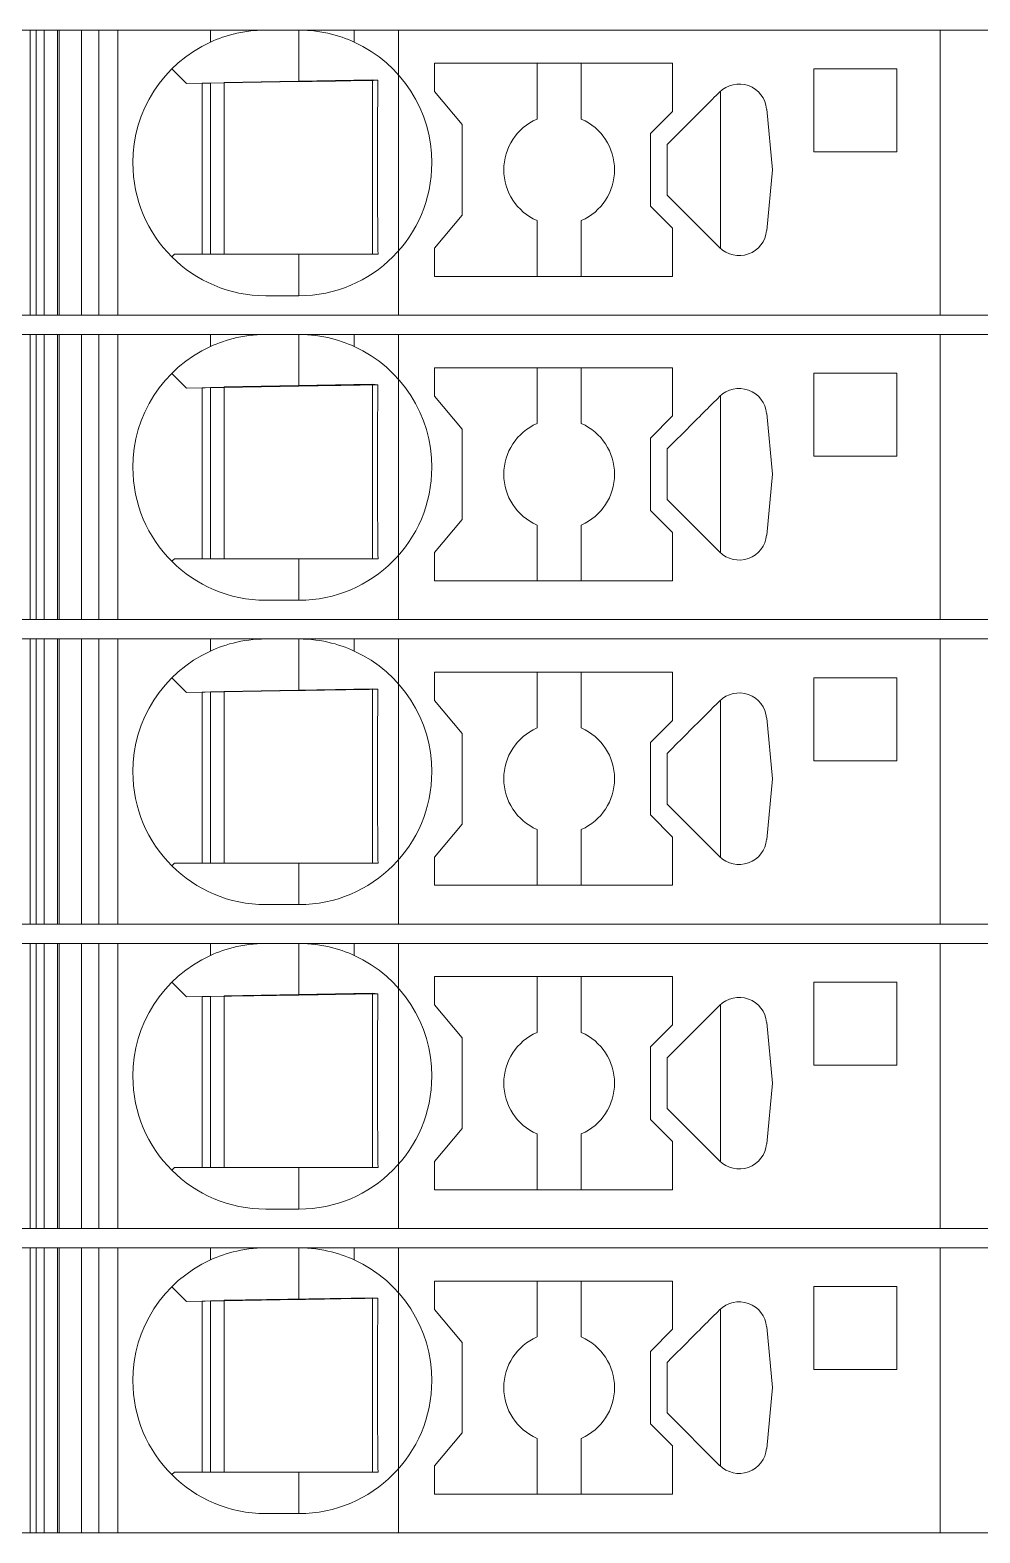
# Model space of a CAD drawing. Header units: millimetres. Extents: x 0 to 2100, y 0 to 1485.
# Drawn here: x 1240.89 to 1258.05, y 491.85 to 519 of the extents above; entities that cross this region are included whole.
import ezdxf
from ezdxf.enums import TextEntityAlignment as Align

# ---------------------------------------------------------------- set-up
doc = ezdxf.new("R2010")
doc.units = ezdxf.units.MM
for name, color, linetype, lineweight in [('EPLAN309', 5, 'Continuous', 5), ('EPLAN493', 5, 'Continuous', 5), ('MAIN-1', 7, 'Continuous', 5), ('MAIN-2', 7, 'Continuous', 5)]:
    doc.layers.add(name, color=color, linetype=linetype, lineweight=lineweight)
doc.styles.add('Tahoma', font='')
doc.styles.get('Tahoma').set_extended_font_data('Tahoma')

# ---------------------------------------------------------------- blocks, each defined once
blk = doc.blocks.new('EPLSYM_LibrarySPECIAL_Symbol12_Variant0_Placement8_51')
at = {"layer": 'EPLAN309', "lineweight": 13, "ltscale": 20}
blk.add_lwpolyline([(0, -5.15), (68.15, -5.15), (68.15, 0), (0, 0)], close=True, dxfattribs=at)
at = {"layer": 'EPLAN493', "color": 5, "style": 'Tahoma'}
blk.add_attdef('17_20450', text='', height=2.93475, dxfattribs=at).set_placement((0, -27.293475), align=Align.MIDDLE_RIGHT)
blk = doc.blocks.new('EPLSYM_LibrarySPECIAL_Symbol12_Variant0_Placement8_52')
at = {"layer": 'EPLAN309', "lineweight": 13, "ltscale": 20}
blk.add_lwpolyline([(0, -5.15), (68.15, -5.15), (68.15, 0), (0, 0)], close=True, dxfattribs=at)
at = {"layer": 'EPLAN493', "color": 5, "style": 'Tahoma'}
blk.add_attdef('17_20450', text='', height=2.93475, dxfattribs=at).set_placement((0, -27.293475), align=Align.MIDDLE_RIGHT)
blk = doc.blocks.new('EPLSYM_LibrarySPECIAL_Symbol12_Variant0_Placement8_53')
at = {"layer": 'EPLAN309', "lineweight": 13, "ltscale": 20}
blk.add_lwpolyline([(0, -5.15), (68.15, -5.15), (68.15, 0), (0, 0)], close=True, dxfattribs=at)
at = {"layer": 'EPLAN493', "color": 5, "style": 'Tahoma'}
blk.add_attdef('17_20450', text='', height=2.93475, dxfattribs=at).set_placement((0, -27.293475), align=Align.MIDDLE_RIGHT)
blk = doc.blocks.new('EPLSYM_LibrarySPECIAL_Symbol12_Variant0_Placement8_54')
at = {"layer": 'EPLAN309', "lineweight": 13, "ltscale": 20}
blk.add_lwpolyline([(0, -5.15), (68.15, -5.15), (68.15, 0), (0, 0)], close=True, dxfattribs=at)
at = {"layer": 'EPLAN493', "color": 5, "style": 'Tahoma'}
blk.add_attdef('17_20450', text='', height=2.93475, dxfattribs=at).set_placement((0, -27.293475), align=Align.MIDDLE_RIGHT)
blk = doc.blocks.new('EPLSYM_LibrarySPECIAL_Symbol12_Variant0_Placement8_55')
at = {"layer": 'EPLAN309', "lineweight": 13, "ltscale": 20}
blk.add_lwpolyline([(0, -5.15), (68.15, -5.15), (68.15, 0), (0, 0)], close=True, dxfattribs=at)
at = {"layer": 'EPLAN493', "color": 5, "style": 'Tahoma'}
blk.add_attdef('17_20450', text='', height=2.93475, dxfattribs=at).set_placement((0, -27.293475), align=Align.MIDDLE_RIGHT)

msp = doc.modelspace()

# ---------------------------------------------------------------- linework, layer by layer
at = {"layer": 'MAIN-1'}
for p, q in [((1241.001, 519), (1240.893, 519)), ((1240.893, 513.85), (1240.893, 519)), ((1241.001, 519), (1244.15, 519)), ((1241.001, 513.85), (1241.001, 519)), ((1244.15, 519), (1245.15, 519)), ((1244.15, 519), (1244.15, 518.782)), ((1244.256, 518.827), (1244.313, 518.849)), ((1244.313, 518.849), (1244.372, 518.87)), ((1244.372, 518.87), (1244.433, 518.89)), ((1244.433, 518.89), (1244.497, 518.909)), ((1244.497, 518.909), (1244.563, 518.927)), ((1244.563, 518.927), (1244.631, 518.943)), ((1244.631, 518.943), (1244.701, 518.958)), ((1244.701, 518.958), (1244.772, 518.97)), ((1244.772, 518.97), (1244.846, 518.981)), ((1244.846, 518.981), (1244.921, 518.989)), ((1244.921, 518.989), (1244.997, 518.995)), ((1244.997, 518.995), (1245.073, 518.999)), ((1245.073, 518.999), (1245.15, 519)), ((1245.75, 519), (1245.15, 519)), ((1245.827, 518.999), (1245.75, 519)), ((1246.75, 519), (1245.75, 519)), ((1245.75, 518.068), (1245.75, 519)), ((1245.903, 518.995), (1245.827, 518.999)), ((1245.979, 518.989), (1245.903, 518.995)), ((1246.054, 518.981), (1245.979, 518.989)), ((1246.128, 518.97), (1246.054, 518.981)), ((1246.199, 518.958), (1246.128, 518.97)), ((1246.269, 518.943), (1246.199, 518.958)), ((1246.337, 518.927), (1246.269, 518.943)), ((1246.403, 518.909), (1246.337, 518.927)), ((1246.467, 518.89), (1246.403, 518.909)), ((1246.528, 518.87), (1246.467, 518.89)), ((1246.587, 518.849), (1246.528, 518.87)), ((1246.644, 518.827), (1246.587, 518.849)), ((1246.75, 519), (1257.332, 519)), ((1246.75, 519), (1246.75, 518.782)), ((1258.05, 519), (1257.332, 519)), ((1257.332, 513.85), (1257.332, 519)), ((1244.15, 518.782), (1244.202, 518.805)), ((1244.202, 518.805), (1244.256, 518.827)), ((1246.698, 518.805), (1246.644, 518.827)), ((1246.75, 518.782), (1246.698, 518.805)), ((1243.453, 518.297), (1243.717, 518.033)), ((1248.2, 518.4), (1248.2, 517.889)), ((1252.5, 518.4), (1248.2, 518.4)), ((1250.05, 518.4), (1250.05, 517.392)), ((1250.85, 517.392), (1250.85, 518.4)), ((1252.5, 517.529), (1252.5, 518.4)), ((1255.05, 518.3), (1255.05, 516.8)), ((1256.55, 518.3), (1255.05, 518.3)), ((1256.55, 516.8), (1256.55, 518.3)), ((1243.717, 518.033), (1245.75, 518.068)), ((1244, 514.95), (1244, 518.038)), ((1244.15, 518.04), (1244.15, 514.95)), ((1244.4, 514.95), (1244.4, 518.045)), ((1245.87, 518.07), (1245.75, 518.068)), ((1245.987, 518.072), (1245.87, 518.07)), ((1246.1, 518.074), (1245.987, 518.072)), ((1246.209, 518.076), (1246.1, 518.074)), ((1246.313, 518.078), (1246.209, 518.076)), ((1246.412, 518.079), (1246.313, 518.078)), ((1246.507, 518.081), (1246.412, 518.079)), ((1246.599, 518.083), (1246.507, 518.081)), ((1246.688, 518.084), (1246.599, 518.083)), ((1246.774, 518.086), (1246.688, 518.084)), ((1246.858, 518.087), (1246.774, 518.086)), ((1246.94, 518.088), (1246.858, 518.087)), ((1247.02, 518.09), (1246.94, 518.088)), ((1247.099, 518.091), (1247.02, 518.09)), ((1247.079, 514.95), (1247.079, 518.091)), ((1247.176, 518.092), (1247.099, 518.091)), ((1247.176, 518.022), (1247.176, 518.092)), ((1247.173, 517.803), (1247.174, 517.877)), ((1247.173, 517.727), (1247.173, 517.803)), ((1247.174, 517.877), (1247.175, 517.95)), ((1247.175, 517.95), (1247.176, 518.022)), ((1248.7, 517.293), (1248.2, 517.889)), ((1253.221, 517.753), (1253.19, 517.722)), ((1253.252, 517.785), (1253.221, 517.753)), ((1253.284, 517.816), (1253.252, 517.785)), ((1253.315, 517.847), (1253.284, 517.816)), ((1253.346, 517.879), (1253.315, 517.847)), ((1253.367, 517.898), (1253.367, 515.052)), ((1247.17, 517.488), (1247.171, 517.57)), ((1247.17, 517.404), (1247.17, 517.488)), ((1247.171, 517.57), (1247.172, 517.649)), ((1247.172, 517.649), (1247.173, 517.727)), ((1252.1, 517.129), (1252.5, 517.529)), ((1252.983, 517.515), (1252.943, 517.475)), ((1253.021, 517.553), (1252.983, 517.515)), ((1253.058, 517.59), (1253.021, 517.553)), ((1253.094, 517.626), (1253.058, 517.59)), ((1253.127, 517.659), (1253.094, 517.626)), ((1253.158, 517.691), (1253.127, 517.659)), ((1253.19, 517.722), (1253.158, 517.691)), ((1254.302, 516.475), (1254.198, 517.572)), ((1247.168, 517.132), (1247.169, 517.226)), ((1247.169, 517.317), (1247.17, 517.404)), ((1247.169, 517.226), (1247.169, 517.317)), ((1248.7, 515.657), (1248.7, 517.293)), ((1252.742, 517.274), (1252.658, 517.19)), ((1252.823, 517.356), (1252.742, 517.274)), ((1252.902, 517.434), (1252.823, 517.356)), ((1252.943, 517.475), (1252.902, 517.434)), ((1247.167, 516.931), (1247.168, 517.034)), ((1247.168, 517.034), (1247.168, 517.132)), ((1252.1, 517.129), (1252.1, 515.821)), ((1252.486, 517.018), (1252.4, 516.932)), ((1252.572, 517.104), (1252.486, 517.018)), ((1252.658, 517.19), (1252.572, 517.104)), ((1247.167, 516.824), (1247.167, 516.931)), ((1247.167, 516.713), (1247.167, 516.824)), ((1247.167, 516.6), (1247.167, 516.713)), ((1252.4, 516.802), (1252.4, 516.932)), ((1252.4, 516.671), (1252.4, 516.802)), ((1252.4, 516.54), (1252.4, 516.671)), ((1255.05, 516.8), (1256.55, 516.8)), ((1247.167, 516.479), (1247.167, 516.6)), ((1247.167, 516.361), (1247.167, 516.479)), ((1252.4, 516.41), (1252.4, 516.54)), ((1252.4, 516.279), (1252.4, 516.41)), ((1254.198, 515.378), (1254.302, 516.475)), ((1247.167, 516.247), (1247.167, 516.361)), ((1247.168, 516.138), (1247.167, 516.247)), ((1247.168, 516.034), (1247.168, 516.138)), ((1252.4, 516.148), (1252.4, 516.279)), ((1252.4, 516.018), (1252.4, 516.148)), ((1247.169, 515.934), (1247.168, 516.034)), ((1247.169, 515.839), (1247.169, 515.934)), ((1252.4, 516.018), (1253.346, 515.071)), ((1247.17, 515.748), (1247.169, 515.839)), ((1247.171, 515.659), (1247.17, 515.748)), ((1247.172, 515.573), (1247.171, 515.659)), ((1248.2, 515.061), (1248.7, 515.657)), ((1252.5, 515.421), (1252.1, 515.821)), ((1247.172, 515.49), (1247.172, 515.573)), ((1247.173, 515.408), (1247.172, 515.49)), ((1247.174, 515.329), (1247.173, 515.408)), ((1247.175, 515.25), (1247.174, 515.329)), ((1250.05, 514.55), (1250.05, 515.558)), ((1250.85, 514.55), (1250.85, 515.558)), ((1252.5, 514.55), (1252.5, 515.421)), ((1247.176, 515.174), (1247.175, 515.25)), ((1247.176, 515.098), (1247.176, 515.174)), ((1247.177, 515.024), (1247.176, 515.098)), ((1248.2, 515.061), (1248.2, 514.55)), ((1243.5, 514.95), (1243.453, 514.903)), ((1243.5, 514.95), (1245.75, 514.95)), ((1245.75, 514.95), (1245.842, 514.95)), ((1245.75, 514.95), (1245.75, 514.2)), ((1245.842, 514.95), (1245.933, 514.95)), ((1245.933, 514.95), (1246.023, 514.95)), ((1246.023, 514.95), (1246.11, 514.95)), ((1246.11, 514.95), (1246.195, 514.95)), ((1246.195, 514.95), (1246.278, 514.95)), ((1246.278, 514.95), (1246.358, 514.95)), ((1246.358, 514.95), (1246.436, 514.95)), ((1246.436, 514.95), (1246.511, 514.95)), ((1246.511, 514.95), (1246.585, 514.95)), ((1246.585, 514.95), (1246.657, 514.95)), ((1246.657, 514.95), (1246.726, 514.95)), ((1246.726, 514.95), (1246.795, 514.95)), ((1246.795, 514.95), (1246.861, 514.95)), ((1246.861, 514.95), (1246.927, 514.95)), ((1246.927, 514.95), (1246.991, 514.95)), ((1246.991, 514.95), (1247.055, 514.95)), ((1247.055, 514.95), (1247.117, 514.95)), ((1247.117, 514.95), (1247.178, 514.95)), ((1247.178, 514.95), (1247.177, 515.024)), ((1252.5, 514.55), (1248.2, 514.55)), ((1245.75, 514.2), (1245.15, 514.2)), ((1241.001, 513.85), (1240.893, 513.85)), ((1241.001, 513.85), (1257.332, 513.85)), ((1258.05, 513.85), (1257.332, 513.85)), ((1241.001, 513.5), (1240.893, 513.5)), ((1240.893, 508.35), (1240.893, 513.5)), ((1241.001, 513.5), (1244.15, 513.5)), ((1241.001, 508.35), (1241.001, 513.5)), ((1244.15, 513.5), (1245.15, 513.5)), ((1244.15, 513.5), (1244.15, 513.282)), ((1244.433, 513.39), (1244.497, 513.409)), ((1244.497, 513.409), (1244.563, 513.427)), ((1244.563, 513.427), (1244.631, 513.443)), ((1244.631, 513.443), (1244.701, 513.458)), ((1244.701, 513.458), (1244.772, 513.47)), ((1244.772, 513.47), (1244.846, 513.481)), ((1244.846, 513.481), (1244.921, 513.489)), ((1244.921, 513.489), (1244.997, 513.495)), ((1244.997, 513.495), (1245.073, 513.499)), ((1245.073, 513.499), (1245.15, 513.5)), ((1245.75, 513.5), (1245.15, 513.5)), ((1245.827, 513.499), (1245.75, 513.5)), ((1246.75, 513.5), (1245.75, 513.5)), ((1245.75, 512.568), (1245.75, 513.5)), ((1245.903, 513.495), (1245.827, 513.499)), ((1245.979, 513.489), (1245.903, 513.495)), ((1246.054, 513.481), (1245.979, 513.489)), ((1246.128, 513.47), (1246.054, 513.481)), ((1246.199, 513.458), (1246.128, 513.47)), ((1246.269, 513.443), (1246.199, 513.458)), ((1246.337, 513.427), (1246.269, 513.443)), ((1246.403, 513.409), (1246.337, 513.427)), ((1246.467, 513.39), (1246.403, 513.409)), ((1246.75, 513.5), (1257.332, 513.5)), ((1246.75, 513.5), (1246.75, 513.282)), ((1258.05, 513.5), (1257.332, 513.5)), ((1257.332, 508.35), (1257.332, 513.5)), ((1244.15, 513.282), (1244.202, 513.305)), ((1244.202, 513.305), (1244.256, 513.327)), ((1244.256, 513.327), (1244.313, 513.349)), ((1244.313, 513.349), (1244.372, 513.37)), ((1244.372, 513.37), (1244.433, 513.39)), ((1246.528, 513.37), (1246.467, 513.39)), ((1246.587, 513.349), (1246.528, 513.37)), ((1246.644, 513.327), (1246.587, 513.349)), ((1246.698, 513.305), (1246.644, 513.327)), ((1246.75, 513.282), (1246.698, 513.305)), ((1248.2, 512.9), (1248.2, 512.389)), ((1252.5, 512.9), (1248.2, 512.9)), ((1250.05, 512.9), (1250.05, 511.892)), ((1250.85, 511.892), (1250.85, 512.9)), ((1252.5, 512.029), (1252.5, 512.9)), ((1243.453, 512.797), (1243.717, 512.533)), ((1247.176, 512.592), (1247.099, 512.591)), ((1247.176, 512.522), (1247.176, 512.592)), ((1255.05, 512.8), (1255.05, 511.3)), ((1256.55, 512.8), (1255.05, 512.8)), ((1256.55, 511.3), (1256.55, 512.8)), ((1243.717, 512.533), (1245.75, 512.568)), ((1244, 509.45), (1244, 512.538)), ((1244.15, 512.54), (1244.15, 509.45)), ((1244.4, 509.45), (1244.4, 512.545)), ((1245.87, 512.57), (1245.75, 512.568)), ((1245.987, 512.572), (1245.87, 512.57)), ((1246.1, 512.574), (1245.987, 512.572)), ((1246.209, 512.576), (1246.1, 512.574)), ((1246.313, 512.578), (1246.209, 512.576)), ((1246.412, 512.579), (1246.313, 512.578)), ((1246.507, 512.581), (1246.412, 512.579)), ((1246.599, 512.583), (1246.507, 512.581)), ((1246.688, 512.584), (1246.599, 512.583)), ((1246.774, 512.586), (1246.688, 512.584)), ((1246.858, 512.587), (1246.774, 512.586)), ((1246.94, 512.588), (1246.858, 512.587)), ((1247.02, 512.59), (1246.94, 512.588)), ((1247.099, 512.591), (1247.02, 512.59)), ((1247.079, 509.45), (1247.079, 512.591)), ((1247.173, 512.303), (1247.174, 512.377)), ((1247.174, 512.377), (1247.175, 512.45)), ((1247.175, 512.45), (1247.176, 512.522)), ((1248.7, 511.793), (1248.2, 512.389)), ((1253.315, 512.347), (1253.284, 512.316)), ((1253.346, 512.379), (1253.315, 512.347)), ((1253.367, 512.398), (1253.367, 509.552)), ((1247.17, 511.988), (1247.171, 512.07)), ((1247.171, 512.07), (1247.172, 512.149)), ((1247.172, 512.149), (1247.173, 512.227)), ((1247.173, 512.227), (1247.173, 512.303)), ((1253.021, 512.053), (1252.983, 512.015)), ((1253.058, 512.09), (1253.021, 512.053)), ((1253.094, 512.126), (1253.058, 512.09)), ((1253.127, 512.159), (1253.094, 512.126)), ((1253.158, 512.191), (1253.127, 512.159)), ((1253.19, 512.222), (1253.158, 512.191)), ((1253.221, 512.253), (1253.19, 512.222)), ((1253.252, 512.285), (1253.221, 512.253)), ((1253.284, 512.316), (1253.252, 512.285)), ((1254.302, 510.975), (1254.198, 512.072)), ((1247.169, 511.817), (1247.17, 511.904)), ((1247.169, 511.726), (1247.169, 511.817)), ((1247.17, 511.904), (1247.17, 511.988)), ((1248.7, 510.157), (1248.7, 511.793)), ((1252.1, 511.629), (1252.5, 512.029)), ((1252.823, 511.856), (1252.742, 511.774)), ((1252.902, 511.934), (1252.823, 511.856)), ((1252.943, 511.975), (1252.902, 511.934)), ((1252.983, 512.015), (1252.943, 511.975)), ((1247.167, 511.431), (1247.168, 511.534)), ((1247.168, 511.632), (1247.169, 511.726)), ((1247.168, 511.534), (1247.168, 511.632)), ((1252.1, 511.629), (1252.1, 510.321)), ((1252.486, 511.518), (1252.4, 511.432)), ((1252.572, 511.604), (1252.486, 511.518)), ((1252.658, 511.69), (1252.572, 511.604)), ((1252.742, 511.774), (1252.658, 511.69)), ((1247.167, 511.324), (1247.167, 511.431)), ((1247.167, 511.213), (1247.167, 511.324)), ((1252.4, 511.302), (1252.4, 511.432)), ((1252.4, 511.171), (1252.4, 511.302)), ((1255.05, 511.3), (1256.55, 511.3)), ((1247.167, 511.1), (1247.167, 511.213)), ((1247.167, 510.979), (1247.167, 511.1)), ((1247.167, 510.861), (1247.167, 510.979)), ((1252.4, 511.04), (1252.4, 511.171)), ((1252.4, 510.91), (1252.4, 511.04)), ((1254.198, 509.878), (1254.302, 510.975)), ((1247.167, 510.747), (1247.167, 510.861)), ((1247.168, 510.638), (1247.167, 510.747)), ((1252.4, 510.779), (1252.4, 510.91)), ((1252.4, 510.648), (1252.4, 510.779)), ((1247.168, 510.534), (1247.168, 510.638)), ((1247.169, 510.434), (1247.168, 510.534)), ((1247.169, 510.339), (1247.169, 510.434)), ((1252.4, 510.518), (1252.4, 510.648)), ((1252.4, 510.518), (1253.346, 509.571)), ((1247.17, 510.248), (1247.169, 510.339)), ((1247.171, 510.159), (1247.17, 510.248)), ((1247.172, 510.073), (1247.171, 510.159)), ((1248.2, 509.561), (1248.7, 510.157)), ((1252.5, 509.921), (1252.1, 510.321)), ((1247.172, 509.99), (1247.172, 510.073)), ((1247.173, 509.908), (1247.172, 509.99)), ((1247.174, 509.829), (1247.173, 509.908)), ((1250.05, 509.05), (1250.05, 510.058)), ((1250.85, 509.05), (1250.85, 510.058)), ((1252.5, 509.05), (1252.5, 509.921)), ((1247.175, 509.75), (1247.174, 509.829)), ((1247.176, 509.674), (1247.175, 509.75)), ((1247.176, 509.598), (1247.176, 509.674)), ((1243.5, 509.45), (1243.453, 509.403)), ((1243.5, 509.45), (1245.75, 509.45)), ((1245.75, 509.45), (1245.842, 509.45)), ((1245.75, 509.45), (1245.75, 508.7)), ((1245.842, 509.45), (1245.933, 509.45)), ((1245.933, 509.45), (1246.023, 509.45)), ((1246.023, 509.45), (1246.11, 509.45)), ((1246.11, 509.45), (1246.195, 509.45)), ((1246.195, 509.45), (1246.278, 509.45)), ((1246.278, 509.45), (1246.358, 509.45)), ((1246.358, 509.45), (1246.436, 509.45)), ((1246.436, 509.45), (1246.511, 509.45)), ((1246.511, 509.45), (1246.585, 509.45)), ((1246.585, 509.45), (1246.657, 509.45)), ((1246.657, 509.45), (1246.726, 509.45)), ((1246.726, 509.45), (1246.795, 509.45)), ((1246.795, 509.45), (1246.861, 509.45)), ((1246.861, 509.45), (1246.927, 509.45)), ((1246.927, 509.45), (1246.991, 509.45)), ((1246.991, 509.45), (1247.055, 509.45)), ((1247.055, 509.45), (1247.117, 509.45)), ((1247.117, 509.45), (1247.178, 509.45)), ((1247.177, 509.524), (1247.176, 509.598)), ((1247.178, 509.45), (1247.177, 509.524)), ((1248.2, 509.561), (1248.2, 509.05)), ((1252.5, 509.05), (1248.2, 509.05)), ((1245.75, 508.7), (1245.15, 508.7)), ((1241.001, 508.35), (1240.893, 508.35)), ((1241.001, 508.35), (1257.332, 508.35)), ((1258.05, 508.35), (1257.332, 508.35)), ((1241.001, 508), (1240.893, 508)), ((1240.893, 502.85), (1240.893, 508)), ((1241.001, 508), (1244.15, 508)), ((1241.001, 502.85), (1241.001, 508)), ((1244.15, 508), (1245.15, 508)), ((1244.15, 508), (1244.15, 507.782)), ((1244.772, 507.97), (1244.846, 507.981)), ((1244.846, 507.981), (1244.921, 507.989)), ((1244.921, 507.989), (1244.997, 507.995)), ((1244.997, 507.995), (1245.073, 507.999)), ((1245.073, 507.999), (1245.15, 508)), ((1245.75, 508), (1245.15, 508)), ((1245.827, 507.999), (1245.75, 508)), ((1246.75, 508), (1245.75, 508)), ((1245.75, 507.068), (1245.75, 508)), ((1245.903, 507.995), (1245.827, 507.999)), ((1245.979, 507.989), (1245.903, 507.995)), ((1246.054, 507.981), (1245.979, 507.989)), ((1246.128, 507.97), (1246.054, 507.981)), ((1246.75, 508), (1257.332, 508)), ((1246.75, 508), (1246.75, 507.782)), ((1258.05, 508), (1257.332, 508)), ((1257.332, 502.85), (1257.332, 508)), ((1244.15, 507.782), (1244.202, 507.805)), ((1244.202, 507.805), (1244.256, 507.827)), ((1244.256, 507.827), (1244.313, 507.849)), ((1244.313, 507.849), (1244.372, 507.87)), ((1244.372, 507.87), (1244.433, 507.89)), ((1244.433, 507.89), (1244.497, 507.909)), ((1244.497, 507.909), (1244.563, 507.927)), ((1244.563, 507.927), (1244.631, 507.943)), ((1244.631, 507.943), (1244.701, 507.958)), ((1244.701, 507.958), (1244.772, 507.97)), ((1246.199, 507.958), (1246.128, 507.97)), ((1246.269, 507.943), (1246.199, 507.958)), ((1246.337, 507.927), (1246.269, 507.943)), ((1246.403, 507.909), (1246.337, 507.927)), ((1246.467, 507.89), (1246.403, 507.909)), ((1246.528, 507.87), (1246.467, 507.89)), ((1246.587, 507.849), (1246.528, 507.87)), ((1246.644, 507.827), (1246.587, 507.849)), ((1246.698, 507.805), (1246.644, 507.827)), ((1246.75, 507.782), (1246.698, 507.805)), ((1243.453, 507.297), (1243.717, 507.033)), ((1248.2, 507.4), (1248.2, 506.889)), ((1252.5, 507.4), (1248.2, 507.4)), ((1250.05, 507.4), (1250.05, 506.392)), ((1250.85, 506.392), (1250.85, 507.4)), ((1252.5, 506.529), (1252.5, 507.4)), ((1255.05, 507.3), (1255.05, 505.8)), ((1256.55, 507.3), (1255.05, 507.3)), ((1256.55, 505.8), (1256.55, 507.3)), ((1243.717, 507.033), (1245.75, 507.068)), ((1244, 503.95), (1244, 507.038)), ((1244.15, 507.04), (1244.15, 503.95)), ((1244.4, 503.95), (1244.4, 507.045)), ((1245.87, 507.07), (1245.75, 507.068)), ((1245.987, 507.072), (1245.87, 507.07)), ((1246.1, 507.074), (1245.987, 507.072)), ((1246.209, 507.076), (1246.1, 507.074)), ((1246.313, 507.078), (1246.209, 507.076)), ((1246.412, 507.079), (1246.313, 507.078)), ((1246.507, 507.081), (1246.412, 507.079)), ((1246.599, 507.083), (1246.507, 507.081)), ((1246.688, 507.084), (1246.599, 507.083)), ((1246.774, 507.086), (1246.688, 507.084)), ((1246.858, 507.087), (1246.774, 507.086)), ((1246.94, 507.088), (1246.858, 507.087)), ((1247.02, 507.09), (1246.94, 507.088)), ((1247.099, 507.091), (1247.02, 507.09)), ((1247.079, 503.95), (1247.079, 507.091)), ((1247.176, 507.092), (1247.099, 507.091)), ((1247.174, 506.877), (1247.175, 506.95)), ((1247.175, 506.95), (1247.176, 507.022)), ((1247.176, 507.022), (1247.176, 507.092)), ((1253.367, 506.898), (1253.367, 504.052)), ((1247.171, 506.57), (1247.172, 506.649)), ((1247.172, 506.649), (1247.173, 506.727)), ((1247.173, 506.803), (1247.174, 506.877)), ((1247.173, 506.727), (1247.173, 506.803)), ((1248.7, 506.293), (1248.2, 506.889)), ((1253.094, 506.626), (1253.058, 506.59)), ((1253.127, 506.659), (1253.094, 506.626)), ((1253.158, 506.691), (1253.127, 506.659)), ((1253.19, 506.722), (1253.158, 506.691)), ((1253.221, 506.753), (1253.19, 506.722)), ((1253.252, 506.785), (1253.221, 506.753)), ((1253.284, 506.816), (1253.252, 506.785)), ((1253.315, 506.847), (1253.284, 506.816)), ((1253.346, 506.879), (1253.315, 506.847)), ((1247.169, 506.317), (1247.17, 506.404)), ((1247.17, 506.488), (1247.171, 506.57)), ((1247.17, 506.404), (1247.17, 506.488)), ((1252.1, 506.129), (1252.5, 506.529)), ((1252.823, 506.356), (1252.742, 506.274)), ((1252.902, 506.434), (1252.823, 506.356)), ((1252.943, 506.475), (1252.902, 506.434)), ((1252.983, 506.515), (1252.943, 506.475)), ((1253.021, 506.553), (1252.983, 506.515)), ((1253.058, 506.59), (1253.021, 506.553)), ((1254.302, 505.475), (1254.198, 506.572)), ((1247.168, 506.132), (1247.169, 506.226)), ((1247.168, 506.034), (1247.168, 506.132)), ((1247.169, 506.226), (1247.169, 506.317)), ((1248.7, 504.657), (1248.7, 506.293)), ((1252.1, 506.129), (1252.1, 504.821)), ((1252.572, 506.104), (1252.486, 506.018)), ((1252.658, 506.19), (1252.572, 506.104)), ((1252.742, 506.274), (1252.658, 506.19)), ((1247.167, 505.931), (1247.168, 506.034)), ((1247.167, 505.824), (1247.167, 505.931)), ((1247.167, 505.713), (1247.167, 505.824)), ((1252.486, 506.018), (1252.4, 505.932)), ((1252.4, 505.802), (1252.4, 505.932)), ((1247.167, 505.6), (1247.167, 505.713)), ((1247.167, 505.479), (1247.167, 505.6)), ((1252.4, 505.671), (1252.4, 505.802)), ((1252.4, 505.54), (1252.4, 505.671)), ((1252.4, 505.41), (1252.4, 505.54)), ((1255.05, 505.8), (1256.55, 505.8)), ((1247.167, 505.361), (1247.167, 505.479)), ((1247.167, 505.247), (1247.167, 505.361)), ((1252.4, 505.279), (1252.4, 505.41)), ((1252.4, 505.148), (1252.4, 505.279)), ((1254.198, 504.378), (1254.302, 505.475)), ((1247.168, 505.138), (1247.167, 505.247)), ((1247.168, 505.034), (1247.168, 505.138)), ((1247.169, 504.934), (1247.168, 505.034)), ((1252.4, 505.018), (1252.4, 505.148)), ((1252.4, 505.018), (1253.346, 504.071)), ((1247.169, 504.839), (1247.169, 504.934)), ((1247.17, 504.748), (1247.169, 504.839)), ((1247.171, 504.659), (1247.17, 504.748)), ((1252.5, 504.421), (1252.1, 504.821)), ((1247.172, 504.573), (1247.171, 504.659)), ((1247.172, 504.49), (1247.172, 504.573)), ((1247.173, 504.408), (1247.172, 504.49)), ((1248.2, 504.061), (1248.7, 504.657)), ((1250.05, 503.55), (1250.05, 504.558)), ((1250.85, 503.55), (1250.85, 504.558)), ((1247.174, 504.329), (1247.173, 504.408)), ((1247.175, 504.25), (1247.174, 504.329)), ((1247.176, 504.174), (1247.175, 504.25)), ((1252.5, 503.55), (1252.5, 504.421)), ((1243.5, 503.95), (1243.453, 503.903)), ((1243.5, 503.95), (1245.75, 503.95)), ((1245.75, 503.95), (1245.842, 503.95)), ((1245.75, 503.95), (1245.75, 503.2)), ((1245.842, 503.95), (1245.933, 503.95)), ((1245.933, 503.95), (1246.023, 503.95)), ((1246.023, 503.95), (1246.11, 503.95)), ((1246.11, 503.95), (1246.195, 503.95)), ((1246.195, 503.95), (1246.278, 503.95)), ((1246.278, 503.95), (1246.358, 503.95)), ((1246.358, 503.95), (1246.436, 503.95)), ((1246.436, 503.95), (1246.511, 503.95)), ((1246.511, 503.95), (1246.585, 503.95)), ((1246.585, 503.95), (1246.657, 503.95)), ((1246.657, 503.95), (1246.726, 503.95)), ((1246.726, 503.95), (1246.795, 503.95)), ((1246.795, 503.95), (1246.861, 503.95)), ((1246.861, 503.95), (1246.927, 503.95)), ((1246.927, 503.95), (1246.991, 503.95)), ((1246.991, 503.95), (1247.055, 503.95)), ((1247.055, 503.95), (1247.117, 503.95)), ((1247.117, 503.95), (1247.178, 503.95)), ((1247.176, 504.098), (1247.176, 504.174)), ((1247.177, 504.024), (1247.176, 504.098)), ((1247.178, 503.95), (1247.177, 504.024)), ((1248.2, 504.061), (1248.2, 503.55)), ((1252.5, 503.55), (1248.2, 503.55)), ((1245.75, 503.2), (1245.15, 503.2)), ((1241.001, 502.85), (1240.893, 502.85)), ((1241.001, 502.85), (1257.332, 502.85)), ((1258.05, 502.85), (1257.332, 502.85)), ((1241.001, 502.5), (1240.893, 502.5)), ((1240.893, 497.35), (1240.893, 502.5)), ((1241.001, 502.5), (1244.15, 502.5)), ((1241.001, 497.35), (1241.001, 502.5)), ((1244.15, 502.5), (1245.15, 502.5)), ((1244.15, 502.5), (1244.15, 502.282)), ((1244.15, 502.282), (1244.202, 502.305)), ((1244.202, 502.305), (1244.256, 502.327)), ((1244.256, 502.327), (1244.313, 502.349)), ((1244.313, 502.349), (1244.372, 502.37)), ((1244.372, 502.37), (1244.433, 502.39)), ((1244.433, 502.39), (1244.497, 502.409)), ((1244.497, 502.409), (1244.563, 502.427)), ((1244.563, 502.427), (1244.631, 502.443)), ((1244.631, 502.443), (1244.701, 502.458)), ((1244.701, 502.458), (1244.772, 502.47)), ((1244.772, 502.47), (1244.846, 502.481)), ((1244.846, 502.481), (1244.921, 502.489)), ((1244.921, 502.489), (1244.997, 502.495)), ((1244.997, 502.495), (1245.073, 502.499)), ((1245.073, 502.499), (1245.15, 502.5)), ((1245.75, 502.5), (1245.15, 502.5)), ((1245.827, 502.499), (1245.75, 502.5)), ((1246.75, 502.5), (1245.75, 502.5)), ((1245.75, 501.568), (1245.75, 502.5)), ((1245.903, 502.495), (1245.827, 502.499)), ((1245.979, 502.489), (1245.903, 502.495)), ((1246.054, 502.481), (1245.979, 502.489)), ((1246.128, 502.47), (1246.054, 502.481)), ((1246.199, 502.458), (1246.128, 502.47)), ((1246.269, 502.443), (1246.199, 502.458)), ((1246.337, 502.427), (1246.269, 502.443)), ((1246.403, 502.409), (1246.337, 502.427)), ((1246.467, 502.39), (1246.403, 502.409)), ((1246.528, 502.37), (1246.467, 502.39)), ((1246.587, 502.349), (1246.528, 502.37)), ((1246.644, 502.327), (1246.587, 502.349)), ((1246.698, 502.305), (1246.644, 502.327)), ((1246.75, 502.282), (1246.698, 502.305)), ((1246.75, 502.5), (1257.332, 502.5)), ((1246.75, 502.5), (1246.75, 502.282)), ((1258.05, 502.5), (1257.332, 502.5)), ((1257.332, 497.35), (1257.332, 502.5)), ((1243.453, 501.797), (1243.717, 501.533)), ((1248.2, 501.9), (1248.2, 501.389)), ((1252.5, 501.9), (1248.2, 501.9)), ((1250.05, 501.9), (1250.05, 500.892)), ((1250.85, 500.892), (1250.85, 501.9)), ((1252.5, 501.029), (1252.5, 501.9)), ((1255.05, 501.8), (1255.05, 500.3)), ((1256.55, 501.8), (1255.05, 501.8)), ((1256.55, 500.3), (1256.55, 501.8)), ((1243.717, 501.533), (1245.75, 501.568)), ((1244, 498.45), (1244, 501.538)), ((1244.15, 501.54), (1244.15, 498.45)), ((1244.4, 498.45), (1244.4, 501.545)), ((1245.87, 501.57), (1245.75, 501.568)), ((1245.987, 501.572), (1245.87, 501.57)), ((1246.1, 501.574), (1245.987, 501.572)), ((1246.209, 501.576), (1246.1, 501.574)), ((1246.313, 501.578), (1246.209, 501.576)), ((1246.412, 501.579), (1246.313, 501.578)), ((1246.507, 501.581), (1246.412, 501.579)), ((1246.599, 501.583), (1246.507, 501.581)), ((1246.688, 501.584), (1246.599, 501.583)), ((1246.774, 501.586), (1246.688, 501.584)), ((1246.858, 501.587), (1246.774, 501.586)), ((1246.94, 501.588), (1246.858, 501.587)), ((1247.02, 501.59), (1246.94, 501.588)), ((1247.099, 501.591), (1247.02, 501.59)), ((1247.079, 498.45), (1247.079, 501.591)), ((1247.176, 501.592), (1247.099, 501.591)), ((1247.175, 501.45), (1247.176, 501.522)), ((1247.176, 501.522), (1247.176, 501.592)), ((1247.172, 501.149), (1247.173, 501.227)), ((1247.173, 501.303), (1247.174, 501.377)), ((1247.173, 501.227), (1247.173, 501.303)), ((1247.174, 501.377), (1247.175, 501.45)), ((1248.7, 500.793), (1248.2, 501.389)), ((1253.158, 501.191), (1253.127, 501.159)), ((1253.19, 501.222), (1253.158, 501.191)), ((1253.221, 501.253), (1253.19, 501.222)), ((1253.252, 501.285), (1253.221, 501.253)), ((1253.284, 501.316), (1253.252, 501.285)), ((1253.315, 501.347), (1253.284, 501.316)), ((1253.346, 501.379), (1253.315, 501.347)), ((1253.367, 501.398), (1253.367, 498.552)), ((1247.17, 500.988), (1247.171, 501.07)), ((1247.17, 500.904), (1247.17, 500.988)), ((1247.171, 501.07), (1247.172, 501.149)), ((1252.1, 500.629), (1252.5, 501.029)), ((1252.902, 500.934), (1252.823, 500.856)), ((1252.943, 500.975), (1252.902, 500.934)), ((1252.983, 501.015), (1252.943, 500.975)), ((1253.021, 501.053), (1252.983, 501.015)), ((1253.058, 501.09), (1253.021, 501.053)), ((1253.094, 501.126), (1253.058, 501.09)), ((1253.127, 501.159), (1253.094, 501.126)), ((1254.302, 499.975), (1254.198, 501.072)), ((1247.168, 500.632), (1247.169, 500.726)), ((1247.169, 500.817), (1247.17, 500.904)), ((1247.169, 500.726), (1247.169, 500.817)), ((1248.7, 499.157), (1248.7, 500.793)), ((1252.658, 500.69), (1252.572, 500.604)), ((1252.742, 500.774), (1252.658, 500.69)), ((1252.823, 500.856), (1252.742, 500.774)), ((1247.167, 500.431), (1247.168, 500.534)), ((1247.167, 500.324), (1247.167, 500.431)), ((1247.168, 500.534), (1247.168, 500.632)), ((1252.1, 500.629), (1252.1, 499.321)), ((1252.486, 500.518), (1252.4, 500.432)), ((1252.4, 500.302), (1252.4, 500.432)), ((1252.572, 500.604), (1252.486, 500.518)), ((1247.167, 500.213), (1247.167, 500.324)), ((1247.167, 500.1), (1247.167, 500.213)), ((1252.4, 500.171), (1252.4, 500.302)), ((1252.4, 500.04), (1252.4, 500.171)), ((1255.05, 500.3), (1256.55, 500.3)), ((1247.167, 499.979), (1247.167, 500.1)), ((1247.167, 499.861), (1247.167, 499.979)), ((1247.167, 499.747), (1247.167, 499.861)), ((1252.4, 499.91), (1252.4, 500.04)), ((1252.4, 499.779), (1252.4, 499.91)), ((1254.198, 498.878), (1254.302, 499.975)), ((1247.168, 499.638), (1247.167, 499.747)), ((1247.168, 499.534), (1247.168, 499.638)), ((1252.4, 499.648), (1252.4, 499.779)), ((1252.4, 499.518), (1252.4, 499.648)), ((1247.169, 499.434), (1247.168, 499.534)), ((1247.169, 499.339), (1247.169, 499.434)), ((1247.17, 499.248), (1247.169, 499.339)), ((1252.5, 498.921), (1252.1, 499.321)), ((1252.4, 499.518), (1253.346, 498.571)), ((1247.171, 499.159), (1247.17, 499.248)), ((1247.172, 499.073), (1247.171, 499.159)), ((1247.172, 498.99), (1247.172, 499.073)), ((1248.2, 498.561), (1248.7, 499.157)), ((1250.05, 498.05), (1250.05, 499.058)), ((1250.85, 498.05), (1250.85, 499.058)), ((1247.173, 498.908), (1247.172, 498.99)), ((1247.174, 498.829), (1247.173, 498.908)), ((1247.175, 498.75), (1247.174, 498.829)), ((1247.176, 498.674), (1247.175, 498.75)), ((1252.5, 498.05), (1252.5, 498.921)), ((1247.176, 498.598), (1247.176, 498.674)), ((1247.177, 498.524), (1247.176, 498.598)), ((1247.178, 498.45), (1247.177, 498.524)), ((1248.2, 498.561), (1248.2, 498.05)), ((1243.5, 498.45), (1243.453, 498.403)), ((1243.5, 498.45), (1245.75, 498.45)), ((1245.75, 498.45), (1245.842, 498.45)), ((1245.75, 498.45), (1245.75, 497.7)), ((1245.842, 498.45), (1245.933, 498.45)), ((1245.933, 498.45), (1246.023, 498.45)), ((1246.023, 498.45), (1246.11, 498.45)), ((1246.11, 498.45), (1246.195, 498.45)), ((1246.195, 498.45), (1246.278, 498.45)), ((1246.278, 498.45), (1246.358, 498.45)), ((1246.358, 498.45), (1246.436, 498.45)), ((1246.436, 498.45), (1246.511, 498.45)), ((1246.511, 498.45), (1246.585, 498.45)), ((1246.585, 498.45), (1246.657, 498.45)), ((1246.657, 498.45), (1246.726, 498.45)), ((1246.726, 498.45), (1246.795, 498.45)), ((1246.795, 498.45), (1246.861, 498.45)), ((1246.861, 498.45), (1246.927, 498.45)), ((1246.927, 498.45), (1246.991, 498.45)), ((1246.991, 498.45), (1247.055, 498.45)), ((1247.055, 498.45), (1247.117, 498.45)), ((1247.117, 498.45), (1247.178, 498.45)), ((1252.5, 498.05), (1248.2, 498.05)), ((1245.75, 497.7), (1245.15, 497.7)), ((1241.001, 497.35), (1240.893, 497.35)), ((1241.001, 497.35), (1257.332, 497.35)), ((1258.05, 497.35), (1257.332, 497.35)), ((1241.001, 497), (1240.893, 497)), ((1240.893, 491.85), (1240.893, 497)), ((1241.001, 497), (1244.15, 497)), ((1241.001, 491.85), (1241.001, 497)), ((1244.15, 497), (1245.15, 497)), ((1244.15, 497), (1244.15, 496.782)), ((1244.256, 496.827), (1244.313, 496.849)), ((1244.313, 496.849), (1244.372, 496.87)), ((1244.372, 496.87), (1244.433, 496.89)), ((1244.433, 496.89), (1244.497, 496.909)), ((1244.497, 496.909), (1244.563, 496.927)), ((1244.563, 496.927), (1244.631, 496.943)), ((1244.631, 496.943), (1244.701, 496.958)), ((1244.701, 496.958), (1244.772, 496.97)), ((1244.772, 496.97), (1244.846, 496.981)), ((1244.846, 496.981), (1244.921, 496.989)), ((1244.921, 496.989), (1244.997, 496.995)), ((1244.997, 496.995), (1245.073, 496.999)), ((1245.073, 496.999), (1245.15, 497)), ((1245.75, 497), (1245.15, 497)), ((1245.827, 496.999), (1245.75, 497)), ((1246.75, 497), (1245.75, 497)), ((1245.75, 496.068), (1245.75, 497)), ((1245.903, 496.995), (1245.827, 496.999)), ((1245.979, 496.989), (1245.903, 496.995)), ((1246.054, 496.981), (1245.979, 496.989)), ((1246.128, 496.97), (1246.054, 496.981)), ((1246.199, 496.958), (1246.128, 496.97)), ((1246.269, 496.943), (1246.199, 496.958)), ((1246.337, 496.927), (1246.269, 496.943)), ((1246.403, 496.909), (1246.337, 496.927)), ((1246.467, 496.89), (1246.403, 496.909)), ((1246.528, 496.87), (1246.467, 496.89)), ((1246.587, 496.849), (1246.528, 496.87)), ((1246.644, 496.827), (1246.587, 496.849)), ((1246.75, 497), (1257.332, 497)), ((1246.75, 497), (1246.75, 496.782)), ((1258.05, 497), (1257.332, 497)), ((1257.332, 491.85), (1257.332, 497)), ((1244.15, 496.782), (1244.202, 496.805)), ((1244.202, 496.805), (1244.256, 496.827)), ((1246.698, 496.805), (1246.644, 496.827)), ((1246.75, 496.782), (1246.698, 496.805)), ((1248.2, 496.4), (1248.2, 495.889)), ((1252.5, 496.4), (1248.2, 496.4)), ((1250.05, 496.4), (1250.05, 495.392)), ((1250.85, 495.392), (1250.85, 496.4)), ((1252.5, 495.529), (1252.5, 496.4)), ((1243.453, 496.297), (1243.717, 496.033)), ((1243.717, 496.033), (1245.75, 496.068)), ((1244, 492.95), (1244, 496.038)), ((1244.15, 496.04), (1244.15, 492.95)), ((1244.4, 492.95), (1244.4, 496.045)), ((1245.87, 496.07), (1245.75, 496.068)), ((1245.987, 496.072), (1245.87, 496.07)), ((1246.1, 496.074), (1245.987, 496.072)), ((1246.209, 496.076), (1246.1, 496.074)), ((1246.313, 496.078), (1246.209, 496.076)), ((1246.412, 496.079), (1246.313, 496.078)), ((1246.507, 496.081), (1246.412, 496.079)), ((1246.599, 496.083), (1246.507, 496.081)), ((1246.688, 496.084), (1246.599, 496.083)), ((1246.774, 496.086), (1246.688, 496.084)), ((1246.858, 496.087), (1246.774, 496.086)), ((1246.94, 496.088), (1246.858, 496.087)), ((1247.02, 496.09), (1246.94, 496.088)), ((1247.099, 496.091), (1247.02, 496.09)), ((1247.079, 492.95), (1247.079, 496.091)), ((1247.176, 496.092), (1247.099, 496.091)), ((1247.176, 496.022), (1247.176, 496.092)), ((1255.05, 496.3), (1255.05, 494.8)), ((1256.55, 496.3), (1255.05, 496.3)), ((1256.55, 494.8), (1256.55, 496.3)), ((1247.173, 495.803), (1247.174, 495.877)), ((1247.173, 495.727), (1247.173, 495.803)), ((1247.174, 495.877), (1247.175, 495.95)), ((1247.175, 495.95), (1247.176, 496.022)), ((1248.7, 495.293), (1248.2, 495.889)), ((1253.252, 495.785), (1253.221, 495.753)), ((1253.284, 495.816), (1253.252, 495.785)), ((1253.315, 495.847), (1253.284, 495.816)), ((1253.346, 495.879), (1253.315, 495.847)), ((1253.367, 495.898), (1253.367, 493.052)), ((1247.17, 495.488), (1247.171, 495.57)), ((1247.17, 495.404), (1247.17, 495.488)), ((1247.171, 495.57), (1247.172, 495.649)), ((1247.172, 495.649), (1247.173, 495.727)), ((1252.1, 495.129), (1252.5, 495.529)), ((1252.983, 495.515), (1252.943, 495.475)), ((1253.021, 495.553), (1252.983, 495.515)), ((1253.058, 495.59), (1253.021, 495.553)), ((1253.094, 495.626), (1253.058, 495.59)), ((1253.127, 495.659), (1253.094, 495.626)), ((1253.158, 495.691), (1253.127, 495.659)), ((1253.19, 495.722), (1253.158, 495.691)), ((1253.221, 495.753), (1253.19, 495.722)), ((1254.302, 494.475), (1254.198, 495.572)), ((1247.168, 495.132), (1247.169, 495.226)), ((1247.169, 495.317), (1247.17, 495.404)), ((1247.169, 495.226), (1247.169, 495.317)), ((1248.7, 493.657), (1248.7, 495.293)), ((1252.742, 495.274), (1252.658, 495.19)), ((1252.823, 495.356), (1252.742, 495.274)), ((1252.902, 495.434), (1252.823, 495.356)), ((1252.943, 495.475), (1252.902, 495.434)), ((1247.167, 494.931), (1247.168, 495.034)), ((1247.168, 495.034), (1247.168, 495.132)), ((1252.1, 495.129), (1252.1, 493.821)), ((1252.486, 495.018), (1252.4, 494.932)), ((1252.572, 495.104), (1252.486, 495.018)), ((1252.658, 495.19), (1252.572, 495.104)), ((1247.167, 494.824), (1247.167, 494.931)), ((1247.167, 494.713), (1247.167, 494.824)), ((1247.167, 494.6), (1247.167, 494.713)), ((1252.4, 494.802), (1252.4, 494.932)), ((1252.4, 494.671), (1252.4, 494.802)), ((1255.05, 494.8), (1256.55, 494.8)), ((1247.167, 494.479), (1247.167, 494.6)), ((1247.167, 494.361), (1247.167, 494.479)), ((1252.4, 494.54), (1252.4, 494.671)), ((1252.4, 494.41), (1252.4, 494.54)), ((1252.4, 494.279), (1252.4, 494.41)), ((1254.198, 493.378), (1254.302, 494.475)), ((1247.167, 494.247), (1247.167, 494.361)), ((1247.168, 494.138), (1247.167, 494.247)), ((1247.168, 494.034), (1247.168, 494.138)), ((1252.4, 494.148), (1252.4, 494.279)), ((1252.4, 494.018), (1252.4, 494.148)), ((1247.169, 493.934), (1247.168, 494.034)), ((1247.169, 493.839), (1247.169, 493.934)), ((1252.4, 494.018), (1253.346, 493.071)), ((1247.17, 493.748), (1247.169, 493.839)), ((1247.171, 493.659), (1247.17, 493.748)), ((1247.172, 493.573), (1247.171, 493.659)), ((1248.2, 493.061), (1248.7, 493.657)), ((1252.5, 493.421), (1252.1, 493.821)), ((1247.172, 493.49), (1247.172, 493.573)), ((1247.173, 493.408), (1247.172, 493.49)), ((1247.174, 493.329), (1247.173, 493.408)), ((1247.175, 493.25), (1247.174, 493.329)), ((1250.05, 492.55), (1250.05, 493.558)), ((1250.85, 492.55), (1250.85, 493.558)), ((1252.5, 492.55), (1252.5, 493.421)), ((1247.176, 493.174), (1247.175, 493.25)), ((1247.176, 493.098), (1247.176, 493.174)), ((1247.177, 493.024), (1247.176, 493.098)), ((1248.2, 493.061), (1248.2, 492.55)), ((1243.5, 492.95), (1243.453, 492.903)), ((1243.5, 492.95), (1245.75, 492.95)), ((1245.75, 492.95), (1245.842, 492.95)), ((1245.75, 492.95), (1245.75, 492.2)), ((1245.842, 492.95), (1245.933, 492.95)), ((1245.933, 492.95), (1246.023, 492.95)), ((1246.023, 492.95), (1246.11, 492.95)), ((1246.11, 492.95), (1246.195, 492.95)), ((1246.195, 492.95), (1246.278, 492.95)), ((1246.278, 492.95), (1246.358, 492.95)), ((1246.358, 492.95), (1246.436, 492.95)), ((1246.436, 492.95), (1246.511, 492.95)), ((1246.511, 492.95), (1246.585, 492.95)), ((1246.585, 492.95), (1246.657, 492.95)), ((1246.657, 492.95), (1246.726, 492.95)), ((1246.726, 492.95), (1246.795, 492.95)), ((1246.795, 492.95), (1246.861, 492.95)), ((1246.861, 492.95), (1246.927, 492.95)), ((1246.927, 492.95), (1246.991, 492.95)), ((1246.991, 492.95), (1247.055, 492.95)), ((1247.055, 492.95), (1247.117, 492.95)), ((1247.117, 492.95), (1247.178, 492.95)), ((1247.178, 492.95), (1247.177, 493.024)), ((1252.5, 492.55), (1248.2, 492.55)), ((1245.75, 492.2), (1245.15, 492.2)), ((1241.001, 491.85), (1240.893, 491.85)), ((1241.001, 491.85), (1257.332, 491.85)), ((1258.05, 491.85), (1257.332, 491.85))]:
    msp.add_line(p, q, dxfattribs=at)
for centre, radius, start, end in [((1245.15, 516.6), 2.4, 114.6244, 180), ((1245.75, 516.6), 2.4, 0, 65.3756), ((1253.7, 517.525), 0.5, 5.4404, 135), ((1250.45, 516.475), 1, 113.5782, 180), ((1250.45, 516.475), 1, 0, 66.4218), ((1245.15, 516.6), 2.4, 180, 270), ((1245.75, 516.6), 2.4, 270, 0), ((1250.45, 516.475), 1, 180, 246.4218), ((1250.45, 516.475), 1, 293.5782, 0), ((1253.7, 515.425), 0.5, 225, 354.5596), ((1245.15, 511.1), 2.4, 114.6244, 180), ((1245.75, 511.1), 2.4, 0, 65.3756), ((1253.7, 512.025), 0.5, 5.4404, 135), ((1250.45, 510.975), 1, 113.5782, 180), ((1250.45, 510.975), 1, 0, 66.4218), ((1245.15, 511.1), 2.4, 180, 270), ((1245.75, 511.1), 2.4, 270, 0), ((1250.45, 510.975), 1, 180, 246.4218), ((1250.45, 510.975), 1, 293.5782, 0), ((1253.7, 509.925), 0.5, 225, 354.5596), ((1245.15, 505.6), 2.4, 114.6244, 180), ((1245.75, 505.6), 2.4, 0, 65.3756), ((1253.7, 506.525), 0.5, 5.4404, 135), ((1250.45, 505.475), 1, 113.5782, 180), ((1250.45, 505.475), 1, 0, 66.4218), ((1245.15, 505.6), 2.4, 180, 270), ((1245.75, 505.6), 2.4, 270, 0), ((1250.45, 505.475), 1, 180, 246.4218), ((1250.45, 505.475), 1, 293.5782, 0), ((1253.7, 504.425), 0.5, 225, 354.5596), ((1245.15, 500.1), 2.4, 114.6244, 180), ((1245.75, 500.1), 2.4, 0, 65.3756), ((1253.7, 501.025), 0.5, 5.4404, 135), ((1250.45, 499.975), 1, 113.5782, 180), ((1250.45, 499.975), 1, 0, 66.4218), ((1245.15, 500.1), 2.4, 180, 270), ((1245.75, 500.1), 2.4, 270, 0), ((1250.45, 499.975), 1, 180, 246.4218), ((1250.45, 499.975), 1, 293.5782, 0), ((1253.7, 498.925), 0.5, 225, 354.5596), ((1245.15, 494.6), 2.4, 114.6244, 180), ((1245.75, 494.6), 2.4, 0, 65.3756), ((1253.7, 495.525), 0.5, 5.4404, 135), ((1250.45, 494.475), 1, 113.5782, 180), ((1250.45, 494.475), 1, 0, 66.4218), ((1245.15, 494.6), 2.4, 180, 270), ((1245.75, 494.6), 2.4, 270, 0), ((1250.45, 494.475), 1, 180, 246.4218), ((1250.45, 494.475), 1, 293.5782, 0), ((1253.7, 493.425), 0.5, 225, 354.5596)]:
    msp.add_arc(centre, radius, start, end, dxfattribs=at)
at = {"layer": 'MAIN-2'}
for p, q in [((1241.15, 519), (1241.15, 513.85)), ((1241.389, 513.85), (1241.389, 519)), ((1241.417, 519), (1241.417, 513.85)), ((1241.82, 519), (1241.82, 513.85)), ((1242.136, 513.85), (1242.136, 519)), ((1242.481, 519), (1242.481, 513.85)), ((1247.55, 513.85), (1247.55, 519)), ((1243.717, 518.033), (1244, 518.038)), ((1244.15, 518.042), (1244, 518.039)), ((1244, 518.039), (1244, 518.038)), ((1244, 518.038), (1244, 518.038)), ((1244.4, 518.048), (1244.15, 518.043)), ((1244.15, 518.042), (1244.15, 518.043)), ((1244.15, 518.042), (1244.15, 518.04)), ((1244.4, 518.053), (1247.079, 518.1)), ((1244.4, 518.048), (1244.4, 518.053)), ((1244.4, 518.045), (1244.4, 518.048)), ((1247.079, 518.1), (1247.176, 518.092)), ((1247.079, 518.091), (1247.079, 518.1)), ((1244.15, 514.95), (1244.15, 514.95)), ((1244.4, 514.95), (1244.4, 514.95)), ((1241.15, 513.5), (1241.15, 508.35)), ((1241.389, 508.35), (1241.389, 513.5)), ((1241.417, 513.5), (1241.417, 508.35)), ((1241.82, 513.5), (1241.82, 508.35)), ((1242.136, 508.35), (1242.136, 513.5)), ((1242.481, 513.5), (1242.481, 508.35)), ((1247.55, 508.35), (1247.55, 513.5)), ((1244.4, 512.553), (1247.079, 512.6)), ((1247.079, 512.6), (1247.176, 512.592)), ((1247.079, 512.591), (1247.079, 512.6)), ((1243.717, 512.533), (1244, 512.538)), ((1244.15, 512.542), (1244, 512.539)), ((1244, 512.539), (1244, 512.538)), ((1244, 512.538), (1244, 512.538)), ((1244.4, 512.548), (1244.15, 512.543)), ((1244.15, 512.542), (1244.15, 512.543)), ((1244.15, 512.542), (1244.15, 512.54)), ((1244.4, 512.548), (1244.4, 512.553)), ((1244.4, 512.545), (1244.4, 512.548)), ((1244.15, 509.45), (1244.15, 509.45)), ((1244.4, 509.45), (1244.4, 509.45)), ((1241.15, 508), (1241.15, 502.85)), ((1241.389, 502.85), (1241.389, 508)), ((1241.417, 508), (1241.417, 502.85)), ((1241.82, 508), (1241.82, 502.85)), ((1242.136, 502.85), (1242.136, 508)), ((1242.481, 508), (1242.481, 502.85)), ((1247.55, 502.85), (1247.55, 508)), ((1243.717, 507.033), (1244, 507.038)), ((1244.15, 507.042), (1244, 507.039)), ((1244, 507.039), (1244, 507.038)), ((1244, 507.038), (1244, 507.038)), ((1244.4, 507.048), (1244.15, 507.043)), ((1244.15, 507.042), (1244.15, 507.043)), ((1244.15, 507.042), (1244.15, 507.04)), ((1244.4, 507.053), (1247.079, 507.1)), ((1244.4, 507.048), (1244.4, 507.053)), ((1244.4, 507.045), (1244.4, 507.048)), ((1247.079, 507.1), (1247.176, 507.092)), ((1247.079, 507.091), (1247.079, 507.1)), ((1244.15, 503.95), (1244.15, 503.95)), ((1244.4, 503.95), (1244.4, 503.95)), ((1241.15, 502.5), (1241.15, 497.35)), ((1241.389, 497.35), (1241.389, 502.5)), ((1241.417, 502.5), (1241.417, 497.35)), ((1241.82, 502.5), (1241.82, 497.35)), ((1242.136, 497.35), (1242.136, 502.5)), ((1242.481, 502.5), (1242.481, 497.35)), ((1247.55, 497.35), (1247.55, 502.5)), ((1243.717, 501.533), (1244, 501.538)), ((1244.15, 501.542), (1244, 501.539)), ((1244, 501.539), (1244, 501.538)), ((1244, 501.538), (1244, 501.538)), ((1244.4, 501.548), (1244.15, 501.543)), ((1244.15, 501.542), (1244.15, 501.543)), ((1244.15, 501.542), (1244.15, 501.54)), ((1244.4, 501.553), (1247.079, 501.6)), ((1244.4, 501.548), (1244.4, 501.553)), ((1244.4, 501.545), (1244.4, 501.548)), ((1247.079, 501.6), (1247.176, 501.592)), ((1247.079, 501.591), (1247.079, 501.6)), ((1244.15, 498.45), (1244.15, 498.45)), ((1244.4, 498.45), (1244.4, 498.45)), ((1241.15, 497), (1241.15, 491.85)), ((1241.389, 491.85), (1241.389, 497)), ((1241.417, 497), (1241.417, 491.85)), ((1241.82, 497), (1241.82, 491.85)), ((1242.136, 491.85), (1242.136, 497)), ((1242.481, 497), (1242.481, 491.85)), ((1247.55, 491.85), (1247.55, 497)), ((1243.717, 496.033), (1244, 496.038)), ((1244.15, 496.042), (1244, 496.039)), ((1244, 496.039), (1244, 496.038)), ((1244, 496.038), (1244, 496.038)), ((1244.4, 496.048), (1244.15, 496.043)), ((1244.15, 496.042), (1244.15, 496.043)), ((1244.15, 496.042), (1244.15, 496.04)), ((1244.4, 496.053), (1247.079, 496.1)), ((1244.4, 496.048), (1244.4, 496.053)), ((1244.4, 496.045), (1244.4, 496.048)), ((1247.079, 496.1), (1247.176, 496.092)), ((1247.079, 496.091), (1247.079, 496.1)), ((1244.15, 492.95), (1244.15, 492.95)), ((1244.4, 492.95), (1244.4, 492.95))]:
    msp.add_line(p, q, dxfattribs=at)

# ---------------------------------------------------------------- block references
for name, p in [('EPLSYM_LibrarySPECIAL_Symbol12_Variant0_Placement8_51', (1222, 519)), ('EPLSYM_LibrarySPECIAL_Symbol12_Variant0_Placement8_52', (1222, 513.5)), ('EPLSYM_LibrarySPECIAL_Symbol12_Variant0_Placement8_53', (1222, 508)), ('EPLSYM_LibrarySPECIAL_Symbol12_Variant0_Placement8_54', (1222, 502.5)), ('EPLSYM_LibrarySPECIAL_Symbol12_Variant0_Placement8_55', (1222, 497))]:
    msp.add_blockref(name, p)

doc.saveas('drawing.dxf')
